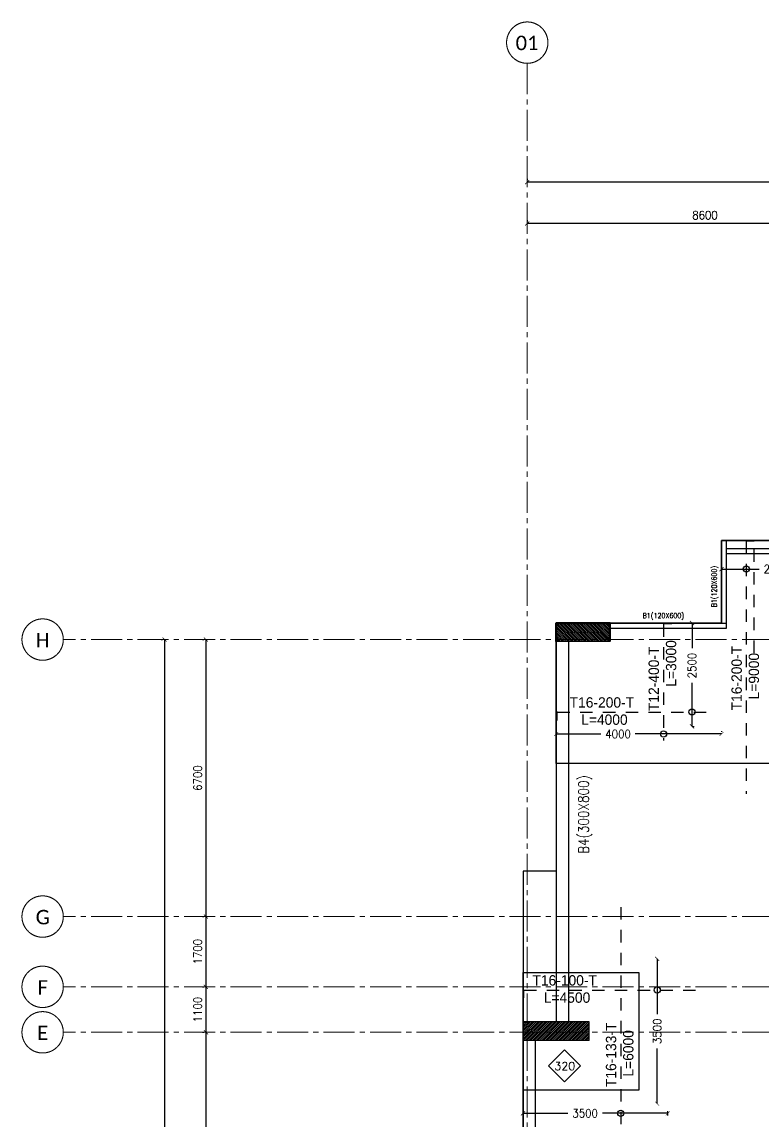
# Model space of a CAD drawing. Header units: millimetres. Extents: x -967280 to 3852, y 2833 to 1955156.
# Drawn here: x -753053 to -735148, y 902215 to 928777 of the extents above; entities that cross this region are included whole.
import ezdxf
from ezdxf.enums import TextEntityAlignment as Align

# ---------------------------------------------------------------- set-up
doc = ezdxf.new("R2010")
doc.units = ezdxf.units.MM
doc.header["$LTSCALE"] = 1000
doc.header["$PDMODE"] = 35
doc.header["$PDSIZE"] = 25
for name, pattern in [('$0$DASHED2', [0.375, 0.25, -0.125]), ('B05-FIRST FLOOR PLAN$0$DLINE', [0.55, 0.3, -0.25]), ('Columns_Structural070816$0$CENTER2', [1.125, 0.75, -0.125, 0.125, -0.125]), ('HRZN_Line-Ptrn-Sold', [9144001.0, 9144000.0, -1])]:
    doc.linetypes.add(name, pattern=pattern)
for name, color, linetype in [('_N-DIM 3', 7, 'Continuous'), ('B05-FIRST FLOOR PLAN$0$STR_ROOF RFT$0$S-SYMB', 30, 'Continuous'), ('S - col hach', 1, 'Continuous'), ('S -Beams', 2, 'Continuous'), ('S-TEXT', 2, 'Continuous'), ('SLAB', 210, 'Continuous')]:
    doc.layers.add(name, color=color, linetype=linetype)
for name, color, linetype, lineweight in [('A-AX-ATT-100', 7, 'HRZN_Line-Ptrn-Sold', 18), ('S - column', 6, 'Continuous', 60), ('ST-000-AXIS', 9, 'Columns_Structural070816$0$CENTER2', 9), ('ST-203-SLAB-TXT', 7, 'Continuous', 30), ('ST-206-SLAB-DIM', 1, 'Continuous', 20), ('ST-RFT-BOT', 2, '$0$DASHED2', 30), ('ST-RFT-TOP', 5, '$0$DASHED2', 30)]:
    doc.layers.add(name, color=color, linetype=linetype, lineweight=lineweight)
doc.styles.add('B05-FIRST FLOOR PLAN$0$XS-Roof RFT$0$T25-100', font='STENCIL.shx', dxfattribs={"height": 250})
doc.styles.add('Calibri_2', font='calibri.ttf', dxfattribs={"height": 300})
doc.styles.add('ROMANC', font='romanc.shx')
doc.styles.add('ST-DIM', font='romans.shx', dxfattribs={"width": 0.85})
doc.styles.add('TUNELNO', font='romans.shx', dxfattribs={"width": 0.9})
doc.dimstyles.new('Copy(2) of DSEC', dxfattribs={"dimtxt": 200, "dimasz": 100, "dimexe": 50, "dimexo": 80, "dimgap": 100, "dimtad": 1, "dimdec": 0, "dimrnd": 5, "dimzin": 0, "dimdsep": 46, "dimtxsty": 'TUNELNO', "dimblk": 'ARCHTICK', "dimcen": 0.09, "dimclrd": 1, "dimclre": 1, "dimclrt": 3, "dimadec": 0, "dimazin": 0, "dimtfac": 0.78125, "dimtdec": 0, "dimtix": 1, "dimtmove": 2, "dimatfit": 3, "dimldrblk": 'ARCHTICK', "dimfxl": 1, "dimtolj": 1, "dimtzin": 0, "dimarcsym": 0})

# ---------------------------------------------------------------- blocks, each defined once
blk = doc.blocks.new('str col from 1st to 3rd')
at = {"layer": 'S - col hach'}
h = blk.add_hatch(dxfattribs=at)
h.set_pattern_fill('ANSI31', color=2, scale=10, angle=90)
h.set_pattern_definition([(135, (1204352.032, -211048.726), (-22.4506403, -22.4506403), [])])
h.paths.add_polyline_path([(-28700, 13700), (-30000, 13700), (-30000, 13250), (-28700, 13250)])
h = blk.add_hatch(dxfattribs=at)
h.set_pattern_fill('ANSI31', color=2, scale=10)
h.set_pattern_definition([(45, (-254348.726, -1220652.032), (-22.4506403, 22.4506403), [])])
h.paths.add_polyline_path([(-30800, 3600), (-29200, 3600), (-29200, 4050), (-30800, 4050)])
at = {"layer": 'S - column', "lineweight": 15}
for points in [[(-30000, 13250), (-28700, 13250), (-28700, 13700), (-30000, 13700)], [(-30800, 4050), (-30800, 3600), (-29200, 3600), (-29200, 4050)]]:
    blk.add_lwpolyline(points, close=True, dxfattribs=at)
at = {"layer": 'ST-RFT-BOT', "color": 7, "linetype": 'Continuous', "lineweight": 50, "ltscale": 30}
blk.add_lwpolyline([(-28700, 13250), (-28700, 13700), (-30000, 13700), (-30000, 13250)], dxfattribs=at)
at = {"layer": 'ST-RFT-BOT', "color": 7, "linetype": 'Continuous', "ltscale": 30}
blk.add_lwpolyline([(-29200, 3600), (-29200, 4050), (-30800, 4050), (-30800, 3600)], dxfattribs=at)
blk = doc.blocks.new('_ArchTick')
at = {"color": 0, "linetype": 'ByBlock', "const_width": 0.15}
blk.add_lwpolyline([(-0.5, -0.5), (0.5, 0.5)], dxfattribs=at)
blk = doc.blocks.new('*D932')
at = {"layer": 'Defpoints', "color": 0, "transparency": 16777216}
for p in [(-737428, 902378), (-740929, 902248), (-737428, 902248)]:
    blk.add_point(p, dxfattribs=at)
at = {"layer": 'ST-206-SLAB-DIM', "color": 1, "lineweight": -2, "transparency": 16777216}
for p, q in [((-740929, 902328), (-740929, 902428)), ((-740929, 902378), (-739845, 902378)), ((-737428, 902378), (-739011, 902378)), ((-737428, 902328), (-737428, 902428))]:
    blk.add_line(p, q, dxfattribs=at)
at = {"layer": 'ST-206-SLAB-DIM', "color": 1, "lineweight": -2, "transparency": 16777216, "xscale": 100, "yscale": 100, "zscale": 100, "rotation": 180}
blk.add_blockref('_ArchTick', (-740929, 902378), dxfattribs=at)
at = {"layer": 'ST-206-SLAB-DIM', "color": 1, "lineweight": -2, "transparency": 16777216, "xscale": 100, "yscale": 100, "zscale": 100}
blk.add_blockref('_ArchTick', (-737428, 902378), dxfattribs=at)
at = {"layer": 'ST-206-SLAB-DIM', "color": 3, "transparency": 16777216, "insert": (-739428, 902378), "char_height": 200, "attachment_point": 5, "style": 'TUNELNO'}
blk.add_mtext('\\A1;3500', dxfattribs=at)
blk = doc.blocks.new('*D959')
at = {"layer": 'Defpoints', "color": 0, "transparency": 16777216}
for p in [(-737655, 906113), (-737685, 902612), (-737655, 902612)]:
    blk.add_point(p, dxfattribs=at)
at = {"layer": 'ST-206-SLAB-DIM', "color": 1, "lineweight": -2, "transparency": 16777216}
for p, q in [((-737685, 906113), (-737685, 904780)), ((-737685, 902612), (-737685, 903945))]:
    blk.add_line(p, q, dxfattribs=at)
at = {"layer": 'ST-206-SLAB-DIM', "color": 1, "lineweight": -2, "transparency": 16777216, "xscale": 100, "yscale": 100, "zscale": 100}
for p, rotation in [((-737685, 906113), 90), ((-737685, 902612), 270)]:
    blk.add_blockref('_ArchTick', p, dxfattribs=dict(at, rotation=rotation))
at = {"layer": 'ST-206-SLAB-DIM', "color": 3, "transparency": 16777216, "insert": (-737685, 904362), "char_height": 200, "attachment_point": 5, "rotation": 90, "style": 'TUNELNO'}
blk.add_mtext('\\A1;3500', dxfattribs=at)
blk = doc.blocks.new('*D963')
at = {"layer": 'Defpoints', "color": 0, "transparency": 16777216}
for p in [(-736129, 915676), (-733927, 915679), (-733926, 915543)]:
    blk.add_point(p, dxfattribs=at)
at = {"layer": 'ST-206-SLAB-DIM', "color": 1, "lineweight": -2, "transparency": 16777216}
for p, q in [((-736129, 915596), (-736128, 915490)), ((-733927, 915599), (-733926, 915493)), ((-736129, 915540), (-735220, 915542)), ((-733926, 915543), (-734386, 915543))]:
    blk.add_line(p, q, dxfattribs=at)
at = {"layer": 'ST-206-SLAB-DIM', "color": 1, "lineweight": -2, "transparency": 16777216, "xscale": 100, "yscale": 100, "zscale": 100}
for p, rotation in [((-736129, 915540), 180.0758397816262), ((-733926, 915543), 0.07583978162613966)]:
    blk.add_blockref('_ArchTick', p, dxfattribs=dict(at, rotation=rotation))
at = {"layer": 'ST-206-SLAB-DIM', "color": 3, "transparency": 16777216, "insert": (-734803, 915544), "char_height": 200, "attachment_point": 5, "rotation": 0.0758, "style": 'TUNELNO'}
blk.add_mtext('\\A1;2200', dxfattribs=at)
blk = doc.blocks.new('Grid - HRZN_G-Datm-Grid-Head-1554275-FIRST FLOOR FFL_1_')
at = {"layer": 'A-AX-ATT-100'}
blk.add_circle((0, 0), 5, dxfattribs=at)
blk = doc.blocks.new('*D1495')
at = {"layer": '_N-DIM 3', "color": 1, "linetype": 'Continuous', "lineweight": -2, "ltscale": 30, "transparency": 16777216}
for p, q in [((516899, 747185), (516899, 747155)), ((525499, 747105), (516899, 747105)), ((525499, 747185), (525499, 747155))]:
    blk.add_line(p, q, dxfattribs=at)
at = {"layer": 'Defpoints', "color": 0, "linetype": 'Continuous', "ltscale": 30, "transparency": 16777216}
for p in [(516899, 747105), (516899, 747105), (525499, 747105)]:
    blk.add_point(p, dxfattribs=at)
at = {"layer": '_N-DIM 3', "color": 1, "linetype": 'Continuous', "lineweight": -2, "ltscale": 30, "transparency": 16777216, "xscale": 100, "yscale": 100, "zscale": 100, "rotation": 180}
blk.add_blockref('_ArchTick', (516899, 747105), dxfattribs=at)
at = {"layer": '_N-DIM 3', "color": 1, "linetype": 'Continuous', "lineweight": -2, "ltscale": 30, "transparency": 16777216, "xscale": 100, "yscale": 100, "zscale": 100}
blk.add_blockref('_ArchTick', (525499, 747105), dxfattribs=at)
at = {"layer": '_N-DIM 3', "color": 3, "linetype": 'Continuous', "ltscale": 30, "transparency": 16777216, "insert": (521199, 747305), "char_height": 200, "attachment_point": 5, "style": 'TUNELNO'}
blk.add_mtext('\\A1;8600', dxfattribs=at)
blk = doc.blocks.new('*D1496')
at = {"layer": '_N-DIM 3', "color": 1, "linetype": 'Continuous', "lineweight": -2, "ltscale": 30, "transparency": 16777216}
for p, q in [((516899, 748185), (516899, 748155)), ((563099, 748105), (516899, 748105)), ((563099, 748185), (563099, 748155))]:
    blk.add_line(p, q, dxfattribs=at)
at = {"layer": 'Defpoints', "color": 0, "linetype": 'Continuous', "ltscale": 30, "transparency": 16777216}
for p in [(516899, 748105), (516899, 748105), (563099, 748105)]:
    blk.add_point(p, dxfattribs=at)
at = {"layer": '_N-DIM 3', "color": 1, "linetype": 'Continuous', "lineweight": -2, "ltscale": 30, "transparency": 16777216, "xscale": 100, "yscale": 100, "zscale": 100, "rotation": 180}
blk.add_blockref('_ArchTick', (516899, 748105), dxfattribs=at)
at = {"layer": '_N-DIM 3', "color": 1, "linetype": 'Continuous', "lineweight": -2, "ltscale": 30, "transparency": 16777216, "xscale": 100, "yscale": 100, "zscale": 100}
blk.add_blockref('_ArchTick', (563099, 748105), dxfattribs=at)
at = {"layer": '_N-DIM 3', "color": 3, "linetype": 'Continuous', "ltscale": 30, "transparency": 16777216, "insert": (539999, 748305), "char_height": 200, "attachment_point": 5, "style": 'TUNELNO'}
blk.add_mtext('\\A1;46200', dxfattribs=at)
blk = doc.blocks.new('*D1505')
at = {"layer": '_N-DIM 3', "color": 1, "linetype": 'Continuous', "lineweight": -2, "ltscale": 30, "transparency": 16777216}
for p, q in [((509045, 737040), (509075, 737040)), ((509125, 737040), (509125, 730340)), ((509045, 730340), (509075, 730340))]:
    blk.add_line(p, q, dxfattribs=at)
at = {"layer": 'Defpoints', "color": 0, "linetype": 'Continuous', "ltscale": 30, "transparency": 16777216}
for p in [(509125, 737040), (509125, 730340), (509125, 730340)]:
    blk.add_point(p, dxfattribs=at)
at = {"layer": '_N-DIM 3', "color": 1, "linetype": 'Continuous', "lineweight": -2, "ltscale": 30, "transparency": 16777216, "xscale": 100, "yscale": 100, "zscale": 100}
for p, rotation in [((509125, 737040), 90), ((509125, 730340), 270)]:
    blk.add_blockref('_ArchTick', p, dxfattribs=dict(at, rotation=rotation))
at = {"layer": '_N-DIM 3', "color": 3, "linetype": 'Continuous', "ltscale": 30, "transparency": 16777216, "insert": (508925, 733690), "char_height": 200, "attachment_point": 5, "rotation": 90, "style": 'TUNELNO'}
blk.add_mtext('\\A1;6700', dxfattribs=at)
blk = doc.blocks.new('*D1506')
at = {"layer": '_N-DIM 3', "color": 1, "linetype": 'Continuous', "lineweight": -2, "ltscale": 30, "transparency": 16777216}
for p, q in [((509045, 730340), (509075, 730340)), ((509125, 730340), (509125, 728640)), ((509045, 728640), (509075, 728640))]:
    blk.add_line(p, q, dxfattribs=at)
at = {"layer": 'Defpoints', "color": 0, "linetype": 'Continuous', "ltscale": 30, "transparency": 16777216}
for p in [(509125, 730340), (509125, 728640), (509125, 728640)]:
    blk.add_point(p, dxfattribs=at)
at = {"layer": '_N-DIM 3', "color": 1, "linetype": 'Continuous', "lineweight": -2, "ltscale": 30, "transparency": 16777216, "xscale": 100, "yscale": 100, "zscale": 100}
for p, rotation in [((509125, 730340), 90), ((509125, 728640), 270)]:
    blk.add_blockref('_ArchTick', p, dxfattribs=dict(at, rotation=rotation))
at = {"layer": '_N-DIM 3', "color": 3, "linetype": 'Continuous', "ltscale": 30, "transparency": 16777216, "insert": (508925, 729490), "char_height": 200, "attachment_point": 5, "rotation": 90, "style": 'TUNELNO'}
blk.add_mtext('\\A1;1700', dxfattribs=at)
blk = doc.blocks.new('*D1507')
at = {"layer": '_N-DIM 3', "color": 1, "linetype": 'Continuous', "lineweight": -2, "ltscale": 30, "transparency": 16777216}
for p, q in [((509045, 728640), (509075, 728640)), ((509125, 728640), (509125, 727540)), ((509045, 727540), (509075, 727540))]:
    blk.add_line(p, q, dxfattribs=at)
at = {"layer": 'Defpoints', "color": 0, "linetype": 'Continuous', "ltscale": 30, "transparency": 16777216}
for p in [(509125, 728640), (509125, 727540), (509125, 727540)]:
    blk.add_point(p, dxfattribs=at)
at = {"layer": '_N-DIM 3', "color": 1, "linetype": 'Continuous', "lineweight": -2, "ltscale": 30, "transparency": 16777216, "xscale": 100, "yscale": 100, "zscale": 100}
for p, rotation in [((509125, 728640), 90), ((509125, 727540), 270)]:
    blk.add_blockref('_ArchTick', p, dxfattribs=dict(at, rotation=rotation))
at = {"layer": '_N-DIM 3', "color": 3, "linetype": 'Continuous', "ltscale": 30, "transparency": 16777216, "insert": (508925, 728090), "char_height": 200, "attachment_point": 5, "rotation": 90, "style": 'TUNELNO'}
blk.add_mtext('\\A1;1100', dxfattribs=at)
blk = doc.blocks.new('*D1508')
at = {"layer": '_N-DIM 3', "color": 1, "linetype": 'Continuous', "lineweight": -2, "ltscale": 30, "transparency": 16777216}
for p, q in [((509045, 727540), (509075, 727540)), ((509125, 727540), (509125, 719940)), ((509045, 719940), (509075, 719940))]:
    blk.add_line(p, q, dxfattribs=at)
at = {"layer": 'Defpoints', "color": 0, "linetype": 'Continuous', "ltscale": 30, "transparency": 16777216}
for p in [(509125, 727540), (509125, 719940), (509125, 719940)]:
    blk.add_point(p, dxfattribs=at)
at = {"layer": '_N-DIM 3', "color": 1, "linetype": 'Continuous', "lineweight": -2, "ltscale": 30, "transparency": 16777216, "xscale": 100, "yscale": 100, "zscale": 100}
for p, rotation in [((509125, 727540), 90), ((509125, 719940), 270)]:
    blk.add_blockref('_ArchTick', p, dxfattribs=dict(at, rotation=rotation))
at = {"layer": '_N-DIM 3', "color": 3, "linetype": 'Continuous', "ltscale": 30, "transparency": 16777216, "insert": (508925, 723740), "char_height": 200, "attachment_point": 5, "rotation": 90, "style": 'TUNELNO'}
blk.add_mtext('\\A1;7600', dxfattribs=at)
blk = doc.blocks.new('*D1512')
at = {"layer": '_N-DIM 3', "color": 1, "linetype": 'Continuous', "lineweight": -2, "ltscale": 30, "transparency": 16777216}
for p, q in [((508045, 737040), (508075, 737040)), ((508125, 737040), (508125, 710440)), ((508045, 710440), (508075, 710440))]:
    blk.add_line(p, q, dxfattribs=at)
at = {"layer": 'Defpoints', "color": 0, "linetype": 'Continuous', "ltscale": 30, "transparency": 16777216}
for p in [(508125, 737040), (508125, 710440), (508125, 710440)]:
    blk.add_point(p, dxfattribs=at)
at = {"layer": '_N-DIM 3', "color": 1, "linetype": 'Continuous', "lineweight": -2, "ltscale": 30, "transparency": 16777216, "xscale": 100, "yscale": 100, "zscale": 100}
for p, rotation in [((508125, 737040), 90), ((508125, 710440), 270)]:
    blk.add_blockref('_ArchTick', p, dxfattribs=dict(at, rotation=rotation))
at = {"layer": '_N-DIM 3', "color": 3, "linetype": 'Continuous', "ltscale": 30, "transparency": 16777216, "insert": (507925, 723740), "char_height": 200, "attachment_point": 5, "rotation": 90, "style": 'TUNELNO'}
blk.add_mtext('\\A1;26600', dxfattribs=at)
blk = doc.blocks.new('*D992')
at = {"layer": 'Defpoints', "color": 0, "transparency": 16777216}
for p in [(-736917, 914237), (-736917, 911738), (-736842, 911738)]:
    blk.add_point(p, dxfattribs=at)
at = {"layer": 'ST-206-SLAB-DIM', "color": 1, "lineweight": -2, "transparency": 16777216}
for p, q in [((-736842, 914237), (-736842, 913626)), ((-736837, 914237), (-736792, 914237)), ((-736842, 911738), (-736842, 912792)), ((-736837, 911738), (-736792, 911738))]:
    blk.add_line(p, q, dxfattribs=at)
at = {"layer": 'ST-206-SLAB-DIM', "color": 1, "lineweight": -2, "transparency": 16777216, "xscale": 100, "yscale": 100, "zscale": 100}
for p, rotation in [((-736842, 914237), 90), ((-736842, 911738), 270)]:
    blk.add_blockref('_ArchTick', p, dxfattribs=dict(at, rotation=rotation))
at = {"layer": 'ST-206-SLAB-DIM', "color": 3, "transparency": 16777216, "insert": (-736842, 913209), "char_height": 200, "attachment_point": 5, "rotation": 90, "style": 'TUNELNO'}
blk.add_mtext('\\A1;2500', dxfattribs=at)
blk = doc.blocks.new('*D993')
at = {"layer": 'Defpoints', "color": 0, "transparency": 16777216}
for p in [(-740129, 911554), (-740129, 911538), (-736129, 911538)]:
    blk.add_point(p, dxfattribs=at)
at = {"layer": 'ST-206-SLAB-DIM', "color": 1, "lineweight": -2, "transparency": 16777216}
for p, q in [((-740129, 911618), (-740129, 911604)), ((-736129, 911618), (-736129, 911604)), ((-740129, 911554), (-739048, 911554)), ((-736129, 911554), (-738214, 911554))]:
    blk.add_line(p, q, dxfattribs=at)
at = {"layer": 'ST-206-SLAB-DIM', "color": 1, "lineweight": -2, "transparency": 16777216, "xscale": 100, "yscale": 100, "zscale": 100}
for p, rotation in [((-740129, 911554), 180.0000000000016), ((-736129, 911554), 1.598721155460225e-12)]:
    blk.add_blockref('_ArchTick', p, dxfattribs=dict(at, rotation=rotation))
at = {"layer": 'ST-206-SLAB-DIM', "color": 3, "transparency": 16777216, "insert": (-738631, 911554), "char_height": 200, "attachment_point": 5, "style": 'TUNELNO'}
blk.add_mtext('\\A1;4000', dxfattribs=at)
blk = doc.blocks.new('AXES-00')
at = {"layer": 'ST-000-AXIS'}
for p, q in [((516898.9, 750979.6), (516898.9, 695813.8)), ((575723.2, 737039.7), (505674.3, 737039.7)), ((575723.2, 730339.7), (505674.3, 730339.7)), ((575723.2, 728639.7), (505674.3, 728639.7)), ((575723.2, 727539.7), (505674.3, 727539.7))]:
    blk.add_line(p, q, dxfattribs=at)
at = {"layer": 'A-AX-ATT-100'}
for p, xscale, yscale, zscale, rotation in [((516898.9, 751479.6), 99.99999999999993, 99.99999999999993, 99.99999999999993, 180), ((505174.3, 737039.7), 100.0000000000001, 100.0000000000001, 100.0000000000001, 90), ((505174.3, 730339.7), 100.0000000000001, 100.0000000000001, 100.0000000000001, 90), ((505174.3, 728639.7), 100.0000000000001, 100.0000000000001, 100.0000000000001, 90), ((505174.3, 727539.7), 100.0000000000001, 100.0000000000001, 100.0000000000001, 90)]:
    blk.add_blockref('Grid - HRZN_G-Datm-Grid-Head-1554275-FIRST FLOOR FFL_1_', p, dxfattribs=dict(at, xscale=xscale, yscale=yscale, zscale=zscale, rotation=rotation))
at = {"layer": 'A-AX-ATT-100', "linetype": 'Continuous', "lineweight": 13, "char_height": 350, "attachment_point": 1, "style": 'Calibri_2'}
for s, insert, width in [('01', (516618, 751647.5), 673.417), ('H', (505005.2, 737201), 416.877), ('G', (505005.2, 730501), 416.877), ('F', (505051.7, 728801), 304.641), ('E', (505041.7, 727701), 328.692)]:
    blk.add_mtext(s, dxfattribs=dict(at, insert=insert, width=width))
at = {"layer": '_N-DIM 3', "color": 3, "linetype": 'Continuous', "ltscale": 30}
for base, p1, p2, picture, middle in [((516898.9, 748104.7), (563098.9, 748104.7), (516898.9, 748104.7), '*D1496', (539998.9, 748304.7)), ((516898.9, 747104.7), (525498.9, 747104.7), (516898.9, 747104.7), '*D1495', (521198.9, 747304.7))]:
    dim = blk.add_linear_dim(base=base, p1=p1, p2=p2, dimstyle='Copy(2) of DSEC', dxfattribs=at)
    dim.commit()
    dim.dimension.update_dxf_attribs({"geometry": picture, "text_midpoint": middle})
for base, p1, p2, picture, middle in [((508125, 710439.7), (508125, 737039.7), (508125, 710439.7), '*D1512', (507925, 723739.7)), ((509125, 730339.7), (509125, 737039.7), (509125, 730339.7), '*D1505', (508925, 733689.7)), ((509125, 728639.7), (509125, 730339.7), (509125, 728639.7), '*D1506', (508925, 729489.7)), ((509125, 727539.7), (509125, 728639.7), (509125, 727539.7), '*D1507', (508925, 728089.7)), ((509125, 719939.7), (509125, 727539.7), (509125, 719939.7), '*D1508', (508925, 723739.7))]:
    dim = blk.add_linear_dim(base=base, p1=p1, p2=p2, angle=90, dimstyle='Copy(2) of DSEC', dxfattribs=at)
    dim.commit()
    dim.dimension.update_dxf_attribs({"geometry": picture, "text_midpoint": middle})

msp = doc.modelspace()

# ---------------------------------------------------------------- linework, layer by layer
at = {"layer": 'B05-FIRST FLOOR PLAN$0$STR_ROOF RFT$0$S-SYMB'}
for centre in [(-735528.8, 915545.2), (-736842.4, 912082.5), (-737531.6, 911553.9), (-737684.7, 905359.5), (-738567.4, 902378.2)]:
    msp.add_circle(centre, 75, dxfattribs=at)
at = {"layer": 'S -Beams'}
for p, q in [((-736128.7, 914237.4), (-736128.7, 916237.4)), ((-736008.7, 914117.4), (-736008.7, 916237.4)), ((-736008.7, 916037.4), (-730730.3, 916037.4)), ((-736008.7, 915917.4), (-730848.8, 915917.4)), ((-738828.7, 914237.4), (-736008.7, 914237.4)), ((-738828.7, 914117.4), (-736008.7, 914117.4)), ((-740128.7, 913787.4), (-740128.7, 904587.4)), ((-739828.7, 913787.4), (-739828.7, 904587.4)), ((-740928.7, 896937.4), (-740928.7, 904137.4)), ((-740628.7, 896937.4), (-740628.7, 904137.4))]:
    msp.add_line(p, q, dxfattribs=at)
msp.add_lwpolyline([(-734928.8, 916237.4), (-736128.7, 916237.4), (-736128.7, 914237.4), (-740128.7, 914237.4), (-740128.8, 908237.4), (-740928.8, 908237.4), (-740928.8, 892837.4)], dxfattribs=at)
at = {"layer": 'S-TEXT', "color": 7, "true_color": 0xffffff}
msp.add_lwpolyline([(-739925.9, 903135.6), (-739538.7, 903522.7), (-739925.9, 903909.9), (-740313.1, 903522.7)], close=True, dxfattribs=at)
at = {"layer": 'SLAB', "color": 2, "linetype": 'Continuous', "ltscale": 30}
for points in [[(-740128.7, 914237.4), (-736128.7, 914237.4), (-736128.7, 916237.4), (-734928.8, 916237.4), (-734928.8, 916037.4), (-730728.8, 916037.4), (-730728.8, 914187.4), (-730528.7, 914187.4), (-730528.7, 912737.4), (-730078.8, 912737.4), (-730078.8, 912537.1), (-729128.6, 912537.1), (-729128.6, 910837.4), (-740128.7, 910837.4)], [(-740928.8, 905787.4), (-738128.7, 905787.4), (-738128.7, 902937.4), (-740928.8, 902937.4)]]:
    msp.add_lwpolyline(points, close=True, dxfattribs=at)
at = {"layer": 'ST-RFT-TOP', "linetype": 'B05-FIRST FLOOR PLAN$0$DLINE'}
for points in [[(-735338.8, 913517.4), (-735338.8, 916217.4), (-735528.8, 916217.4), (-735528.8, 910107.4)], [(-738567.4, 907362.4), (-738567.4, 901362.4)], [(-740908.7, 905169.5), (-740908.7, 905359.5), (-736598.7, 905359.5)]]:
    msp.add_lwpolyline(points, dxfattribs=at)
for points in [[(-737331.6, 914217.4), (-737519.1, 914217.4, 0.4142136), (-737531.6, 914204.9), (-737531.6, 911392.7)], [(-740108.7, 911882.5), (-740108.7, 912070, -0.4142136), (-740096.2, 912082.5), (-736288.3, 912082.5)]]:
    msp.add_lwpolyline(points, format="xyb", dxfattribs=at)

# ---------------------------------------------------------------- block references
at = {"layer": 'S -Beams'}
msp.add_blockref('AXES-00', (-1257727.6, 176797.6), dxfattribs=at)
at = {"layer": 'ST-RFT-BOT', "color": 3, "linetype": 'Continuous'}
msp.add_blockref('str col from 1st to 3rd', (-710128.7, 900537.4), dxfattribs=at)

# ---------------------------------------------------------------- texts
at = {"layer": 'S-TEXT', "color": 3, "insert": (-740172.4, 903618.7), "char_height": 196, "attachment_point": 1, "style": 'ROMANC'}
msp.add_mtext_dynamic_manual_height_columns('320', width=592857.868, gutter_width=980, heights=[0], dxfattribs=at)
at = {"layer": 'ST-203-SLAB-TXT', "color": 1, "style": 'ST-DIM', "width": 0.85}
msp.add_text('B1(120X600)', height=125, rotation=90, dxfattribs=at).set_placement((-736308.4, 915119.5), align=Align.MIDDLE_CENTER)
msp.add_text('B1(120X600)', height=125, dxfattribs=at).set_placement((-737536.6, 914417.1), align=Align.MIDDLE_CENTER)
at = {"layer": 'ST-203-SLAB-TXT', "style": 'B05-FIRST FLOOR PLAN$0$XS-Roof RFT$0$T25-100'}
for s, p in [('L=3000', (-737224.2, 912697.9)), ('T12-400-T', (-737643.3, 912107.3)), ('T16-200-T', (-735638.1, 912124.6)), ('L=9000', (-735221.4, 912389.9)), ('T16-133-T', (-738676.7, 903012.4)), ('L=6000', (-738260, 903265.7))]:
    msp.add_text(s, height=250, rotation=90, dxfattribs=at).set_placement(p)
for s, p in [('T16-200-T', (-739803.7, 912191.8)), ('L=4000', (-739524.3, 911775.1)), ('T16-100-T', (-740703.2, 905468.8)), ('L=4500', (-740428.5, 905052.1))]:
    msp.add_text(s, height=250, dxfattribs=at).set_placement(p)
at = {"layer": 'ST-203-SLAB-TXT', "style": 'ST-DIM', "width": 0.85}
msp.add_text('B4(300X800)', height=250, rotation=90, dxfattribs=at).set_placement((-739466.3, 909606.3), align=Align.MIDDLE_CENTER)

# ---------------------------------------------------------------- dimensions: what is measured, and where the dimension line sits
at = {"layer": 'ST-206-SLAB-DIM'}
for base, p1, p2, angle, picture, middle in [((-733926.5, 915543.4), (-736128.7, 915675.8), (-733926.6, 915678.7), 0.07584, '*D963', (-734802.8, 915544.3)), ((-736842.4, 911738.5), (-736916.9, 914237.4), (-736916.9, 911738.5), 270, '*D992', (-736842.4, 913209.3)), ((-740128.7, 911553.9), (-736128.7, 911537.7), (-740128.7, 911537.7), 180, '*D993', (-738630.7, 911553.9)), ((-737684.8, 902611.9), (-737654.8, 906112.8), (-737654.8, 902611.9), 270, '*D959', (-737684.8, 904362.4)), ((-737427.8, 902378.2), (-740928.7, 902247.6), (-737427.8, 902247.6), 0, '*D932', (-739428.1, 902378.2))]:
    dim = msp.add_linear_dim(base=base, p1=p1, p2=p2, angle=angle, dimstyle='Copy(2) of DSEC', dxfattribs=at)
    dim.commit()
    dim.dimension.update_dxf_attribs({"geometry": picture, "text_midpoint": middle, "dimtype": 161})

doc.saveas('drawing.dxf')
